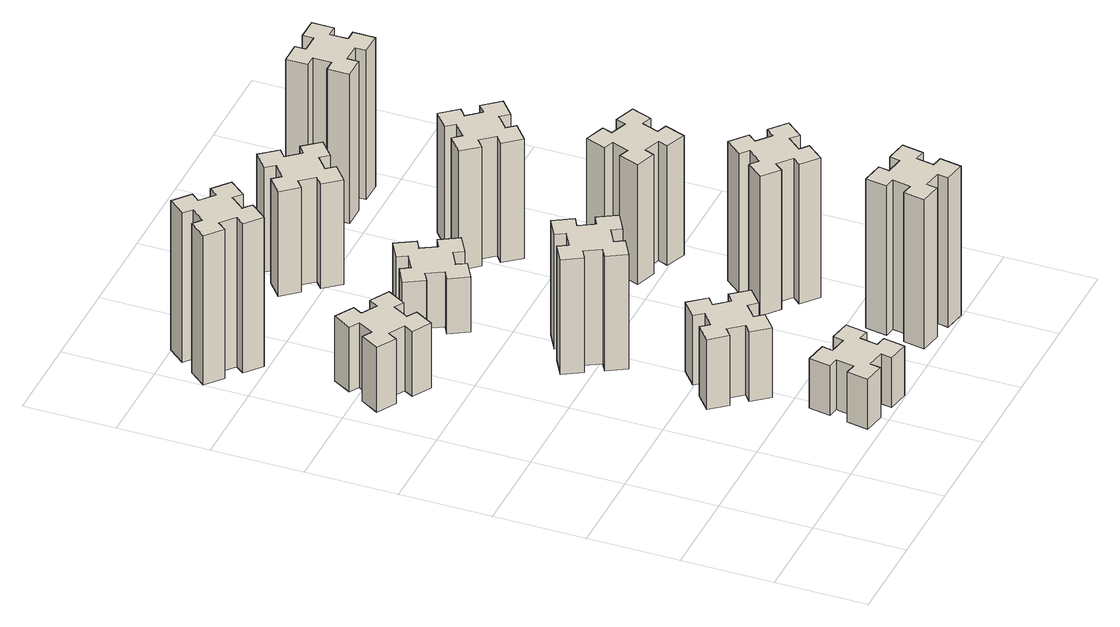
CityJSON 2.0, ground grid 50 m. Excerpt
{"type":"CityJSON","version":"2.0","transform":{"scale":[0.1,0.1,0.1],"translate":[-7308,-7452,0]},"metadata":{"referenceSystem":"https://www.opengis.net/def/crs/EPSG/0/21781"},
"CityObjects":{
"building1":{"type":"Building","attributes":{"class":"1000","function":"1000","usage":"1000","yearOfConstruction":2016,"roofType":"1000","measuredHeight":39,"storeysAboveGround":30,"storeysBelowGround":0},"geometry":[{"type":"Solid","lod":"1","boundaries":[[[[0,1,2,3,4,5,6,7,8,9,10,11,12,13,14,15,16,17,18,19]],[[17,16,20,21]],[[16,15,22,20]],[[15,14,23,22]],[[14,13,24,23]],[[13,12,25,24]],[[12,11,26,25]],[[11,10,27,26]],[[10,9,28,27]],[[9,8,29,28]],[[8,7,30,29]],[[7,6,31,30]],[[6,5,32,31]],[[5,4,33,32]],[[4,3,34,33]],[[3,2,35,34]],[[2,1,36,35]],[[1,0,37,36]],[[0,19,38,37]],[[19,18,39,38]],[[18,17,21,39]],[[24,25,26,27,28,29,30,31,32,33,34,35,36,37,38,39,21,20,22,23]]]]}]},
"building2":{"type":"Building","attributes":{"class":"1000","function":"1000","usage":"1000","yearOfConstruction":2016,"roofType":"1000","measuredHeight":30,"storeysAboveGround":30,"storeysBelowGround":0},"geometry":[{"type":"Solid","lod":"1","boundaries":[[[[40,41,42,43,44,45,46,47,48,49,50,51,52,53,54,55,56,57,58,59]],[[57,56,60,61]],[[56,55,62,60]],[[55,54,63,62]],[[54,53,64,63]],[[53,52,65,64]],[[52,51,66,65]],[[51,50,67,66]],[[50,49,68,67]],[[49,48,69,68]],[[48,47,70,69]],[[47,46,71,70]],[[46,45,72,71]],[[45,44,73,72]],[[44,43,74,73]],[[43,42,75,74]],[[42,41,76,75]],[[41,40,77,76]],[[40,59,78,77]],[[59,58,79,78]],[[58,57,61,79]],[[64,65,66,67,68,69,70,71,72,73,74,75,76,77,78,79,61,60,62,63]]]]}]},
"building3":{"type":"Building","attributes":{"class":"1000","function":"1000","usage":"1000","yearOfConstruction":2016,"roofType":"1000","measuredHeight":90,"storeysAboveGround":30,"storeysBelowGround":0},"geometry":[{"type":"Solid","lod":"1","boundaries":[[[[80,81,82,83,84,85,86,87,88,89,90,91,92,93,94,95,96,97,98,99]],[[97,96,100,101]],[[96,95,102,100]],[[95,94,103,102]],[[94,93,104,103]],[[93,92,105,104]],[[92,91,106,105]],[[91,90,107,106]],[[90,89,108,107]],[[89,88,109,108]],[[88,87,110,109]],[[87,86,111,110]],[[86,85,112,111]],[[85,84,113,112]],[[84,83,114,113]],[[83,82,115,114]],[[82,81,116,115]],[[81,80,117,116]],[[80,99,118,117]],[[99,98,119,118]],[[98,97,101,119]],[[104,105,106,107,108,109,110,111,112,113,114,115,116,117,118,119,101,100,102,103]]]]}]},
"building4":{"type":"Building","attributes":{"class":"1000","function":"1000","usage":"1000","yearOfConstruction":2016,"roofType":"1000","measuredHeight":42,"storeysAboveGround":30,"storeysBelowGround":0},"geometry":[{"type":"Solid","lod":"1","boundaries":[[[[120,121,122,123,124,125,126,127,128,129,130,131,132,133,134,135,136,137,138,139]],[[137,136,140,141]],[[136,135,142,140]],[[135,134,143,142]],[[134,133,144,143]],[[133,132,145,144]],[[132,131,146,145]],[[131,130,147,146]],[[130,129,148,147]],[[129,128,149,148]],[[128,127,150,149]],[[127,126,151,150]],[[126,125,152,151]],[[125,124,153,152]],[[124,123,154,153]],[[123,122,155,154]],[[122,121,156,155]],[[121,120,157,156]],[[120,139,158,157]],[[139,138,159,158]],[[138,137,141,159]],[[144,145,146,147,148,149,150,151,152,153,154,155,156,157,158,159,141,140,142,143]]]]}]},
"building5":{"type":"Building","attributes":{"class":"1000","function":"1000","usage":"1000","yearOfConstruction":2016,"roofType":"1000","measuredHeight":69,"storeysAboveGround":30,"storeysBelowGround":0},"geometry":[{"type":"Solid","lod":"1","boundaries":[[[[160,161,162,163,164,165,166,167,168,169,170,171,172,173,174,175,176,177,178,179]],[[177,176,180,181]],[[176,175,182,180]],[[175,174,183,182]],[[174,173,184,183]],[[173,172,185,184]],[[172,171,186,185]],[[171,170,187,186]],[[170,169,188,187]],[[169,168,189,188]],[[168,167,190,189]],[[167,166,191,190]],[[166,165,192,191]],[[165,164,193,192]],[[164,163,194,193]],[[163,162,195,194]],[[162,161,196,195]],[[161,160,197,196]],[[160,179,198,197]],[[179,178,199,198]],[[178,177,181,199]],[[184,185,186,187,188,189,190,191,192,193,194,195,196,197,198,199,181,180,182,183]]]]}]},
"building6":{"type":"Building","attributes":{"class":"1000","function":"1000","usage":"1000","yearOfConstruction":2016,"roofType":"1000","measuredHeight":33,"storeysAboveGround":30,"storeysBelowGround":0},"geometry":[{"type":"Solid","lod":"1","boundaries":[[[[200,201,202,203,204,205,206,207,208,209,210,211,212,213,214,215,216,217,218,219]],[[217,216,220,221]],[[216,215,222,220]],[[215,214,223,222]],[[214,213,224,223]],[[213,212,225,224]],[[212,211,226,225]],[[211,210,227,226]],[[210,209,228,227]],[[209,208,229,228]],[[208,207,230,229]],[[207,206,231,230]],[[206,205,232,231]],[[205,204,233,232]],[[204,203,234,233]],[[203,202,235,234]],[[202,201,236,235]],[[201,200,237,236]],[[200,219,238,237]],[[219,218,239,238]],[[218,217,221,239]],[[224,225,226,227,228,229,230,231,232,233,234,235,236,237,238,239,221,220,222,223]]]]}]},
"building7":{"type":"Building","attributes":{"class":"1000","function":"1000","usage":"1000","yearOfConstruction":2016,"roofType":"1000","measuredHeight":90,"storeysAboveGround":30,"storeysBelowGround":0},"geometry":[{"type":"Solid","lod":"1","boundaries":[[[[240,241,242,243,244,245,246,247,248,249,250,251,252,253,254,255,256,257,258,259]],[[257,256,260,261]],[[256,255,262,260]],[[255,254,263,262]],[[254,253,264,263]],[[253,252,265,264]],[[252,251,266,265]],[[251,250,267,266]],[[250,249,268,267]],[[249,248,269,268]],[[248,247,270,269]],[[247,246,271,270]],[[246,245,272,271]],[[245,244,273,272]],[[244,243,274,273]],[[243,242,275,274]],[[242,241,276,275]],[[241,240,277,276]],[[240,259,278,277]],[[259,258,279,278]],[[258,257,261,279]],[[264,265,266,267,268,269,270,271,272,273,274,275,276,277,278,279,261,260,262,263]]]]}]},
"building8":{"type":"Building","attributes":{"class":"1000","function":"1000","usage":"1000","yearOfConstruction":2016,"roofType":"1000","measuredHeight":63,"storeysAboveGround":30,"storeysBelowGround":0},"geometry":[{"type":"Solid","lod":"1","boundaries":[[[[280,281,282,283,284,285,286,287,288,289,290,291,292,293,294,295,296,297,298,299]],[[297,296,300,301]],[[296,295,302,300]],[[295,294,303,302]],[[294,293,304,303]],[[293,292,305,304]],[[292,291,306,305]],[[291,290,307,306]],[[290,289,308,307]],[[289,288,309,308]],[[288,287,310,309]],[[287,286,311,310]],[[286,285,312,311]],[[285,284,313,312]],[[284,283,314,313]],[[283,282,315,314]],[[282,281,316,315]],[[281,280,317,316]],[[280,299,318,317]],[[299,298,319,318]],[[298,297,301,319]],[[304,305,306,307,308,309,310,311,312,313,314,315,316,317,318,319,301,300,302,303]]]]}]},
"building9":{"type":"Building","attributes":{"class":"1000","function":"1000","usage":"1000","yearOfConstruction":2016,"roofType":"1000","measuredHeight":84,"storeysAboveGround":30,"storeysBelowGround":0},"geometry":[{"type":"Solid","lod":"1","boundaries":[[[[320,321,322,323,324,325,326,327,328,329,330,331,332,333,334,335,336,337,338,339]],[[337,336,340,341]],[[336,335,342,340]],[[335,334,343,342]],[[334,333,344,343]],[[333,332,345,344]],[[332,331,346,345]],[[331,330,347,346]],[[330,329,348,347]],[[329,328,349,348]],[[328,327,350,349]],[[327,326,351,350]],[[326,325,352,351]],[[325,324,353,352]],[[324,323,354,353]],[[323,322,355,354]],[[322,321,356,355]],[[321,320,357,356]],[[320,339,358,357]],[[339,338,359,358]],[[338,337,341,359]],[[344,345,346,347,348,349,350,351,352,353,354,355,356,357,358,359,341,340,342,343]]]]}]},
"building10":{"type":"Building","attributes":{"class":"1000","function":"1000","usage":"1000","yearOfConstruction":2016,"roofType":"1000","measuredHeight":72,"storeysAboveGround":30,"storeysBelowGround":0},"geometry":[{"type":"Solid","lod":"1","boundaries":[[[[360,361,362,363,364,365,366,367,368,369,370,371,372,373,374,375,376,377,378,379]],[[377,376,380,381]],[[376,375,382,380]],[[375,374,383,382]],[[374,373,384,383]],[[373,372,385,384]],[[372,371,386,385]],[[371,370,387,386]],[[370,369,388,387]],[[369,368,389,388]],[[368,367,390,389]],[[367,366,391,390]],[[366,365,392,391]],[[365,364,393,392]],[[364,363,394,393]],[[363,362,395,394]],[[362,361,396,395]],[[361,360,397,396]],[[360,379,398,397]],[[379,378,399,398]],[[378,377,381,399]],[[384,385,386,387,388,389,390,391,392,393,394,395,396,397,398,399,381,380,382,383]]]]}]},
"building11":{"type":"Building","attributes":{"class":"1000","function":"1000","usage":"1000","yearOfConstruction":2016,"roofType":"1000","measuredHeight":72,"storeysAboveGround":30,"storeysBelowGround":0},"geometry":[{"type":"Solid","lod":"1","boundaries":[[[[400,401,402,403,404,405,406,407,408,409,410,411,412,413,414,415,416,417,418,419]],[[417,416,420,421]],[[416,415,422,420]],[[415,414,423,422]],[[414,413,424,423]],[[413,412,425,424]],[[412,411,426,425]],[[411,410,427,426]],[[410,409,428,427]],[[409,408,429,428]],[[408,407,430,429]],[[407,406,431,430]],[[406,405,432,431]],[[405,404,433,432]],[[404,403,434,433]],[[403,402,435,434]],[[402,401,436,435]],[[401,400,437,436]],[[400,419,438,437]],[[419,418,439,438]],[[418,417,421,439]],[[424,425,426,427,428,429,430,431,432,433,434,435,436,437,438,439,421,420,422,423]]]]}]},
"building12":{"type":"Building","attributes":{"class":"1000","function":"1000","usage":"1000","yearOfConstruction":2016,"roofType":"1000","measuredHeight":90,"storeysAboveGround":30,"storeysBelowGround":0},"geometry":[{"type":"Solid","lod":"1","boundaries":[[[[440,441,442,443,444,445,446,447,448,449,450,451,452,453,454,455,456,457,458,459]],[[457,456,460,461]],[[456,455,462,460]],[[455,454,463,462]],[[454,453,464,463]],[[453,452,465,464]],[[452,451,466,465]],[[451,450,467,466]],[[450,449,468,467]],[[449,448,469,468]],[[448,447,470,469]],[[447,446,471,470]],[[446,445,472,471]],[[445,444,473,472]],[[444,443,474,473]],[[443,442,475,474]],[[442,441,476,475]],[[441,440,477,476]],[[440,459,478,477]],[[459,458,479,478]],[[458,457,461,479]],[[464,465,466,467,468,469,470,471,472,473,474,475,476,477,478,479,461,460,462,463]]]]}]}
},
"vertices":[
[416,2327,0],[466,2414,0],[518,2384,0],[578,2488,0],[474,2548,0],[444,2496,0],[357,2546,0],[387,2598,0],[283,2658,0],[223,2554,0],[275,2524,0],[225,2437,0],[173,2467,0],[113,2363,0],[217,2303,0],[247,2355,0],[334,2305,0],[304,2253,0],[408,2193,0],[468,2297,0],[334,2305,390],[304,2253,390],[247,2355,390],[217,2303,390],[113,2363,390],[173,2467,390],[225,2437,390],[275,2524,390],[223,2554,390],[283,2658,390],[387,2598,390],[357,2546,390],[444,2496,390],[474,2548,390],[578,2488,390],[518,2384,390],[466,2414,390],[416,2327,390],[468,2297,390],[408,2193,390],
[986,274,0],[968,175,0],[909,186,0],[888,67,0],[1007,47,0],[1017,106,0],[1115,88,0],[1105,29,0],[1223,8,0],[1244,127,0],[1185,137,0],[1202,235,0],[1261,225,0],[1282,343,0],[1164,364,0],[1154,305,0],[1055,322,0],[1066,381,0],[947,402,0],[927,284,0],[1055,322,300],[1066,381,300],[1154,305,300],[1164,364,300],[1282,343,300],[1261,225,300],[1202,235,300],[1185,137,300],[1244,127,300],[1223,8,300],[1105,29,300],[1115,88,300],[1017,106,300],[1007,47,300],[888,67,300],[909,186,300],[968,175,300],[986,274,300],[927,284,300],[947,402,300],
[136,3213,0],[213,3149,0],[174,3103,0],[266,3026,0],[343,3118,0],[297,3156,0],[362,3233,0],[408,3194,0],[485,3286,0],[393,3363,0],[354,3317,0],[278,3382,0],[316,3428,0],[224,3505,0],[147,3413,0],[193,3374,0],[129,3298,0],[83,3336,0],[6,3244,0],[98,3167,0],[129,3298,900],[83,3336,900],[193,3374,900],[147,3413,900],[224,3505,900],[316,3428,900],[278,3382,900],[354,3317,900],[393,3363,900],[485,3286,900],[408,3194,900],[362,3233,900],[297,3156,900],[343,3118,900],[266,3026,900],[174,3103,900],[213,3149,900],[136,3213,900],[98,3167,900],[6,3244,900],
[953,962,0],[876,897,0],[838,943,0],[746,866,0],[823,774,0],[869,813,0],[933,736,0],[887,698,0],[964,606,0],[1056,683,0],[1018,729,0],[1094,793,0],[1133,747,0],[1225,824,0],[1148,916,0],[1102,878,0],[1037,954,0],[1083,993,0],[1006,1085,0],[914,1008,0],[1037,954,420],[1083,993,420],[1102,878,420],[1148,916,420],[1225,824,420],[1133,747,420],[1094,793,420],[1018,729,420],[1056,683,420],[964,606,420],[887,698,420],[933,736,420],[869,813,420],[823,774,420],[746,866,420],[838,943,420],[876,897,420],[953,962,420],[914,1008,420],[1006,1085,420],
[865,1574,0],[915,1487,0],[863,1457,0],[923,1353,0],[1027,1413,0],[997,1465,0],[1084,1515,0],[1114,1463,0],[1218,1523,0],[1158,1627,0],[1106,1597,0],[1056,1684,0],[1108,1714,0],[1048,1818,0],[944,1758,0],[974,1706,0],[887,1656,0],[857,1708,0],[753,1648,0],[813,1544,0],[887,1656,690],[857,1708,690],[974,1706,690],[944,1758,690],[1048,1818,690],[1108,1714,690],[1056,1684,690],[1106,1597,690],[1158,1627,690],[1218,1523,690],[1114,1463,690],[1084,1515,690],[997,1465,690],[1027,1413,690],[923,1353,690],[863,1457,690],[915,1487,690],[865,1574,690],[813,1544,690],[753,1648,690],
[865,2414,0],[915,2327,0],[863,2297,0],[923,2193,0],[1027,2253,0],[997,2305,0],[1084,2355,0],[1114,2303,0],[1218,2363,0],[1158,2467,0],[1106,2437,0],[1056,2524,0],[1108,2554,0],[1048,2658,0],[944,2598,0],[974,2546,0],[887,2496,0],[857,2548,0],[753,2488,0],[813,2384,0],[887,2496,330],[857,2548,330],[974,2546,330],[944,2598,330],[1048,2658,330],[1108,2554,330],[1056,2524,330],[1106,2437,330],[1158,2467,330],[1218,2363,330],[1114,2303,330],[1084,2355,330],[997,2305,330],[1027,2253,330],[923,2193,330],[863,2297,330],[915,2327,330],[865,2414,330],[813,2384,330],[753,2488,330],
[1894,305,0],[1795,322,0],[1806,381,0],[1687,402,0],[1667,284,0],[1726,274,0],[1708,175,0],[1649,186,0],[1628,67,0],[1747,47,0],[1757,106,0],[1855,88,0],[1845,29,0],[1963,8,0],[1984,127,0],[1925,137,0],[1942,235,0],[2001,225,0],[2022,343,0],[1904,364,0],[1942,235,900],[2001,225,900],[1925,137,900],[1984,127,900],[1963,8,900],[1845,29,900],[1855,88,900],[1757,106,900],[1747,47,900],[1628,67,900],[1649,186,900],[1708,175,900],[1726,274,900],[1667,284,900],[1687,402,900],[1806,381,900],[1795,322,900],[1894,305,900],[1904,364,900],[2022,343,900],
[1202,3198,0],[1137,3274,0],[1183,3313,0],[1106,3405,0],[1014,3328,0],[1053,3282,0],[976,3217,0],[938,3263,0],[846,3186,0],[923,3094,0],[969,3133,0],[1033,3056,0],[987,3018,0],[1064,2926,0],[1156,3003,0],[1118,3049,0],[1194,3113,0],[1233,3067,0],[1325,3144,0],[1248,3236,0],[1194,3113,630],[1233,3067,630],[1118,3049,630],[1156,3003,630],[1064,2926,630],[987,3018,630],[1033,3056,630],[969,3133,630],[923,3094,630],[846,3186,630],[938,3263,630],[976,3217,630],[1053,3282,630],[1014,3328,630],[1106,3405,630],[1183,3313,630],[1137,3274,630],[1202,3198,630],[1248,3236,630],[1325,3144,630],
[1877,836,0],[1942,913,0],[1988,874,0],[2065,966,0],[1973,1043,0],[1934,997,0],[1858,1062,0],[1896,1108,0],[1804,1185,0],[1727,1093,0],[1773,1054,0],[1709,978,0],[1663,1016,0],[1586,924,0],[1678,847,0],[1716,893,0],[1793,829,0],[1754,783,0],[1846,706,0],[1923,798,0],[1793,829,840],[1754,783,840],[1716,893,840],[1678,847,840],[1586,924,840],[1663,1016,840],[1709,978,840],[1773,1054,840],[1727,1093,840],[1804,1185,840],[1896,1108,840],[1858,1062,840],[1934,997,840],[1973,1043,840],[2065,966,840],[1988,874,840],[1942,913,840],[1877,836,840],[1923,798,840],[1846,706,840],
[1910,1772,0],[1816,1806,0],[1837,1862,0],[1724,1903,0],[1683,1790,0],[1739,1770,0],[1705,1676,0],[1649,1697,0],[1607,1584,0],[1720,1543,0],[1741,1599,0],[1835,1565,0],[1814,1509,0],[1927,1467,0],[1968,1580,0],[1912,1601,0],[1946,1695,0],[2002,1674,0],[2043,1787,0],[1930,1828,0],[1946,1695,720],[2002,1674,720],[1912,1601,720],[1968,1580,720],[1927,1467,720],[1814,1509,720],[1835,1565,720],[1741,1599,720],[1720,1543,720],[1607,1584,720],[1649,1697,720],[1705,1676,720],[1739,1770,720],[1683,1790,720],[1724,1903,720],[1837,1862,720],[1816,1806,720],[1910,1772,720],[1930,1828,720],[2043,1787,720],
[1509,2393,0],[1573,2316,0],[1527,2278,0],[1604,2186,0],[1696,2263,0],[1658,2309,0],[1734,2373,0],[1773,2327,0],[1865,2404,0],[1788,2496,0],[1742,2458,0],[1677,2534,0],[1723,2573,0],[1646,2665,0],[1554,2588,0],[1593,2542,0],[1516,2477,0],[1478,2523,0],[1386,2446,0],[1463,2354,0],[1516,2477,720],[1478,2523,720],[1593,2542,720],[1554,2588,720],[1646,2665,720],[1723,2573,720],[1677,2534,720],[1742,2458,720],[1788,2496,720],[1865,2404,720],[1773,2327,720],[1734,2373,720],[1658,2309,720],[1696,2263,720],[1604,2186,720],[1527,2278,720],[1573,2316,720],[1509,2393,720],[1463,2354,720],[1386,2446,720],
[1675,3155,0],[1775,3155,0],[1775,3095,0],[1895,3095,0],[1895,3215,0],[1835,3215,0],[1835,3315,0],[1895,3315,0],[1895,3435,0],[1775,3435,0],[1775,3375,0],[1675,3375,0],[1675,3435,0],[1555,3435,0],[1555,3315,0],[1615,3315,0],[1615,3215,0],[1555,3215,0],[1555,3095,0],[1675,3095,0],[1615,3215,900],[1555,3215,900],[1615,3315,900],[1555,3315,900],[1555,3435,900],[1675,3435,900],[1675,3375,900],[1775,3375,900],[1775,3435,900],[1895,3435,900],[1895,3315,900],[1835,3315,900],[1835,3215,900],[1895,3215,900],[1895,3095,900],[1775,3095,900],[1775,3155,900],[1675,3155,900],[1675,3095,900],[1555,3095,900]
]}
